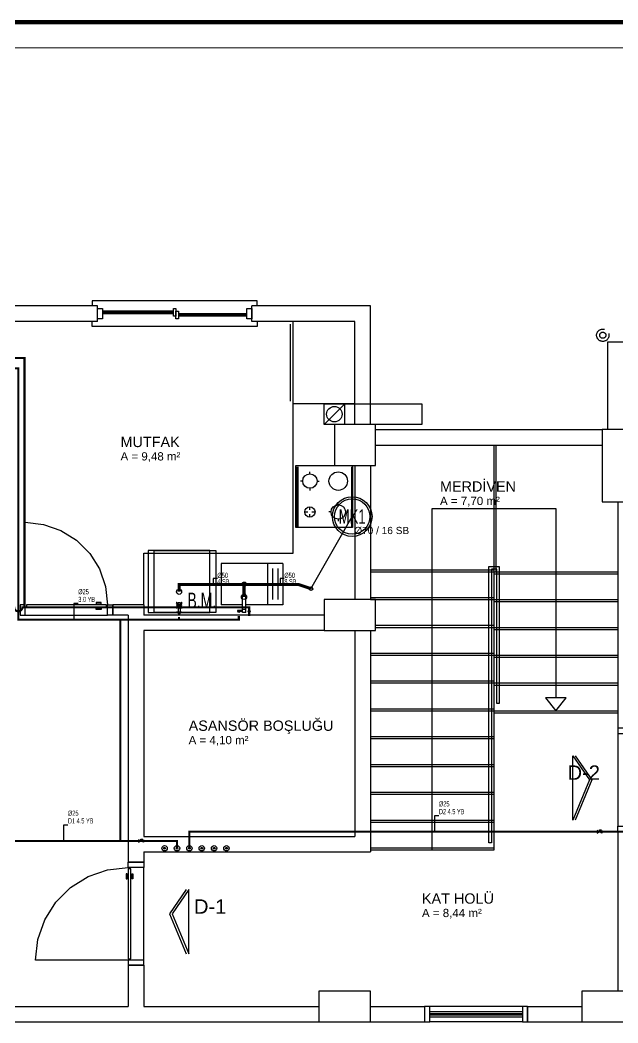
# Model space of a CAD drawing. Header units: centimetres. Extents: x -3952 to 22702, y 13298 to 16732.
# Drawn here: x 7980 to 8560, y 15588 to 16562 of the extents above; entities that cross this region are included whole.
import ezdxf
from ezdxf.enums import TextEntityAlignment as Align

# ---------------------------------------------------------------- set-up
doc = ezdxf.new("R2010")
doc.units = ezdxf.units.CM
for name, pattern in [('BASMA HATTI', [31, 25, -6]), ('DASHED', [18, 12, -6]), ('PIS', [38, 30, -8]), ('YAGMUR HATTI', [36, 30, -6])]:
    doc.linetypes.add(name, pattern=pattern)
for name, color, linetype in [('MD-YUK-BIRIMI', 7, 'Continuous'), ('MIMARI', 8, 'Continuous'), ('MIMARI-KOLON', 8, 'Continuous'), ('MIMARI-TEFRIS', 9, 'Continuous'), ('MIMARI-YAZI', 8, 'Continuous'), ('MTY-PAFTA', 7, 'Continuous'), ('MTY-PIS-SU-BORUSU', 6, 'PIS'), ('MTY-PISSU-CAP', 211, 'Continuous'), ('MTY-PISSU-KOLON', 211, 'DASHED'), ('MTY-PISSU-KOLONNO', 211, 'Continuous'), ('MTY-SICAKSU-BORU', 1, 'BASMA HATTI'), ('MTY-SOGUKSU-BORU', 5, 'Continuous'), ('MTY-TEFRIS', 15, 'Continuous'), ('MTY-TEMIZSU-CAP', 101, 'Continuous'), ('MTY-VANA', 1, 'Continuous'), ('MTY-YAGMUR-BORUSU', 3, 'YAGMUR HATTI'), ('MTY-YUK-BIRIMI', 7, 'Continuous')]:
    doc.layers.add(name, color=color, linetype=linetype)
doc.layers.add('ROTAS-PAFTA-SINIRI', color=8, linetype='Continuous', plot=False)
doc.styles.add('ANOTATIVO', font='arial.ttf')
doc.styles.add('MTY_CAP', font='wturkce.SHX', dxfattribs={"width": 0.65, "height": 20})
doc.styles.add('MTYCAPLT', font='arial.ttf', dxfattribs={"width": 0.65, "height": 1})
doc.styles.add('ROTAS', font='arial.ttf')

# ---------------------------------------------------------------- blocks, each defined once
blk = doc.blocks.new('ROTAS_PAFTA')
blk.add_lwpolyline([(0, 0), (1, 0), (1, 1), (0, 1)], close=True)
blk = doc.blocks.new('EVIYE1')
at = {"layer": 'MTY-TEFRIS', "color": 6}
blk.add_circle((0, 15), 2.5, dxfattribs=at)
at = {"layer": 'MTY-TEFRIS', "color": 3, "ltscale": 10}
blk.add_circle((-5, 1), 1, dxfattribs=at)
at = {"layer": 'MTY-TEFRIS', "color": 1, "ltscale": 10}
blk.add_circle((5, 1), 1, dxfattribs=at)
at = {"layer": 'MD-YUK-BIRIMI', "color": 6, "style": 'MTYCAPLT', "width": 0.65}
for tag, p in [('PSCP_001', (-1.25, 17)), ('PS_001', (-0.62, 14.5))]:
    blk.add_attdef(tag, p, '', height=1, dxfattribs=at)
at = {"layer": 'MD-YUK-BIRIMI', "color": 3, "style": 'MTYCAPLT', "width": 0.65}
for tag, p in [('SOCP_001', (-6.29, -0.5)), ('SO_001', (-5.66, 0.5))]:
    blk.add_attdef(tag, p, '', height=1, dxfattribs=at)
at = {"layer": 'MD-YUK-BIRIMI', "color": 1, "style": 'MTYCAPLT', "width": 0.65}
for tag, p in [('SCCP_001', (3.74, -0.5)), ('SC_001', (4.37, 0.5))]:
    blk.add_attdef(tag, p, '', height=1, dxfattribs=at)
blk = doc.blocks.new('BULASIK MAKINASI1')
at = {"layer": 'MTY-TEFRIS'}
for p, q in [((-0.95, 0), (-0.95, -1.53)), ((-0.95, -1.53), (1.15, -1.53)), ((1.15, -1.53), (1.15, 0))]:
    blk.add_line(p, q, dxfattribs=at)
at = {"layer": 'MTY-TEFRIS', "color": 15}
blk.add_lwpolyline([(-30, 0), (30, 0), (30, 60), (-30, 60)], close=True, dxfattribs=at)
at = {"layer": 'MTY-TEFRIS'}
for points in [[(-1.85, 8.16, 0.414214), (-1.41, 8.16), (-1.35, 8.23, 0.414214), (-1.35, 8.67), (-2.08, 9.4, 0.414214), (-2.52, 9.4), (-2.58, 9.34, 0.414214), (-2.58, 8.9)], [(-1.85, 5.29, -0.414214), (-1.41, 5.29), (-1.35, 5.22, -0.414214), (-1.35, 4.78), (-2.08, 4.05, -0.414214), (-2.52, 4.05), (-2.58, 4.11, -0.414214), (-2.58, 4.55)], [(1.53, 8.67, 0.414214), (1.53, 8.23), (1.59, 8.16, 0.414214), (2.03, 8.16), (2.77, 8.9, 0.414214), (2.77, 9.34), (2.7, 9.4, 0.414214), (2.26, 9.4)], [(1.53, 4.78, -0.414214), (1.53, 5.22), (1.59, 5.29, -0.414214), (2.03, 5.29), (2.77, 4.55, -0.414214), (2.77, 4.11), (2.7, 4.05, -0.414214), (2.26, 4.05)]]:
    blk.add_lwpolyline(points, format="xyb", close=True, dxfattribs=at)
blk.add_lwpolyline([(2.47, 0.42), (2.47, 0), (-2.47, 0), (-2.47, 0.42)], close=True, dxfattribs=at)
for points in [[(-1.45, 8.12), (-1.07, 7.74)], [(-1.45, 5.33), (-1.07, 5.71)], [(-1.3, 8.27), (-0.92, 7.89)], [(-1.3, 5.18), (-0.92, 5.56)], [(-0.91, 4.42), (-0.91, 0.42)], [(1.09, 4.42), (1.09, 0.42)], [(1.49, 8.27), (1.1, 7.89)], [(1.49, 5.18), (1.1, 5.56)], [(1.64, 8.12), (1.25, 7.74)], [(1.64, 5.33), (1.25, 5.71)]]:
    blk.add_lwpolyline(points, dxfattribs=at)
at = {"layer": 'MTY-TEFRIS', "color": 6}
blk.add_circle((0, 20), 2.5, dxfattribs=at)
at = {"layer": 'MTY-TEFRIS'}
for radius in [1.54, 0.581]:
    blk.add_circle((0.09, 6.72), radius, dxfattribs=at)
for start, end in [(143.13402, 216.86567), (53.13416, 126.86603), (233.13424, 306.86588), (323.13387, 36.86588)]:
    blk.add_arc((0.09, 6.72), 2.51, start, end, dxfattribs=at)
at = {"layer": 'MD-YUK-BIRIMI', "color": 6, "style": 'MTYCAPLT', "width": 0.65}
for tag, p in [('PSCP', (0, 22.5)), ('PS', (0, 20))]:
    blk.add_attdef(tag, text='', height=1, dxfattribs=at).set_placement(p, align=Align.MIDDLE_CENTER)
at = {"layer": 'MD-YUK-BIRIMI', "color": 3, "style": 'MTYCAPLT', "width": 0.65}
for tag, p in [('SO', (0, 0)), ('SOCP', (0.1, -1.53))]:
    blk.add_attdef(tag, text='', height=1, dxfattribs=at).set_placement(p, align=Align.MIDDLE_CENTER)
at = {"layer": 'MTY-TEFRIS', "color": 15, "style": 'MTYCAPLT', "width": 0.65}
blk.add_text('B.M.', height=15, dxfattribs=at).set_placement((8.09, 11.62), align=Align.MIDDLE_LEFT)
blk = doc.blocks.new('MTY-PIS SU CAP SB')
at = {"layer": 'MTY-PISSU-CAP'}
for p, q in [((0.83, 1.17), (0, 1.17)), ((0, 1.17), (0, 0))]:
    blk.add_line(p, q, dxfattribs=at)
at = {"layer": 'MTY-PISSU-CAP', "style": 'MTY_CAP', "width": 0.65}
blk.add_attdef('PSCP_001', (0.83, 1.29), '', height=1, dxfattribs=at)
at = {"layer": 'MTY-YUK-BIRIMI', "color": 211, "style": 'MTY_CAP', "width": 0.65}
blk.add_attdef('PS_001', (0.83, 0.07), '', height=1, dxfattribs=at)
blk = doc.blocks.new('MTY-PIS SU KOLON')
at = {"layer": 'MTY-PISSU-KOLON', "linetype": 'Continuous', "lineweight": -3}
blk.add_hatch(color=256, dxfattribs=at).paths.add_polyline_path([(-2.7, -0.1, 0.848135), (0, -0.1, -0.848135), (2.7, -0.1, 0.414214), (0, 2.6, 0.414214)])
blk.add_circle((0, 0), 3.5, dxfattribs=at)
blk = doc.blocks.new('MTY-KOLON NO PIS SU')
at = {"color": 6, "linetype": 'Continuous', "ltscale": 100}
blk.add_circle((0, 0), 27.5, dxfattribs=at)
at = {"color": 7, "linetype": 'Continuous', "ltscale": 100}
blk.add_circle((0, 0), 24.5, dxfattribs=at)
at = {"style": 'ANOTATIVO', "width": 0.65}
blk.add_attdef('K', text='', height=20, dxfattribs=at).set_placement((0, 0), align=Align.MIDDLE_CENTER)
blk = doc.blocks.new('MTY-KURESEL VANA')
at = {"layer": 'MTY-VANA'}
for p, q in [((0, 0), (0, 8)), ((0, 8), (8, 8))]:
    blk.add_line(p, q, dxfattribs=at)
blk.add_lwpolyline([(-10, 5), (-10, -5), (10, 5), (10, -5), (-10, 5)], dxfattribs=at)
at = {"layer": 'MTY-VANA', "style": 'MTYCAPLT', "width": 0.65}
blk.add_attdef('CAP', text='', height=10, dxfattribs=at).set_placement((-1.1, 0), align=Align.CENTER)
blk = doc.blocks.new('MTY-TEMIZ SU CAP MB')
at = {"layer": 'MTY-TEMIZSU-CAP'}
for p, q in [((0.83, 3.1), (0, 3.1)), ((0, 3.1), (0, 0))]:
    blk.add_line(p, q, dxfattribs=at)
at = {"layer": 'MTY-TEMIZSU-CAP', "style": 'MTY_CAP', "width": 0.65}
for tag, p in [('SOCP_001', (0.83, 4.92)), ('SCCP_001', (0.83, 1.92))]:
    blk.add_attdef(tag, p, '', height=1, dxfattribs=at)
at = {"layer": 'MTY-YUK-BIRIMI', "color": 101, "style": 'MTY_CAP', "width": 0.65}
for tag, p in [('SO_001', (0.83, 3.42)), ('SC_001', (0.83, 0.42))]:
    blk.add_attdef(tag, p, '', height=1, dxfattribs=at)

msp = doc.modelspace()

# ---------------------------------------------------------------- linework, layer by layer
at = {"layer": 'MIMARI'}
for p, q in [((8054.71, 16284.44), (7939.71, 16284.44)), ((8054.71, 16269.44), (8054.71, 16284.44)), ((8128.46, 16279.44), (8059.71, 16279.44)), ((8128.46, 16278.44), (8059.71, 16278.44)), ((8319.71, 16284.44), (8204.71, 16284.44)), ((8204.71, 16269.44), (8204.71, 16284.44)), ((8319.71, 16169.44), (8319.71, 16284.44)), ((8054.71, 16269.44), (7954.71, 16269.44)), ((8128.46, 16277.94), (8059.71, 16277.94)), ((8128.46, 16276.94), (8059.71, 16276.94)), ((8199.71, 16276.94), (8133.46, 16276.94)), ((8199.71, 16275.94), (8133.46, 16275.94)), ((8199.71, 16275.44), (8133.46, 16275.44)), ((8199.71, 16274.44), (8133.46, 16274.44)), ((8304.71, 16269.44), (8204.71, 16269.44)), ((8304.71, 16169.44), (8304.71, 16269.44)), ((8549.71, 16249.44), (8549.71, 16164.44)), ((8624.71, 16249.44), (8549.71, 16249.44)), ((8274.71, 16169.44), (8294.71, 16189.44)), ((8294.71, 16169.44), (8294.71, 16189.44)), ((8324.71, 16164.44), (8544.71, 16164.44)), ((8324.71, 16149.44), (8544.71, 16149.44)), ((8439.71, 16026.44), (8439.71, 16149.44)), ((8441.71, 16026.44), (8441.71, 16149.44)), ((8304.71, 16129.44), (8304.71, 15999.44)), ((8319.71, 16129.44), (8319.71, 15999.44)), ((8559.71, 16094.44), (8559.71, 15874.44)), ((7984.71, 15994.44), (7984.71, 16074.44)), ((8319.71, 16028.44), (8439.71, 16028.44)), ((8319.71, 16026.44), (8439.71, 16026.44)), ((8439.71, 15756.44), (8439.71, 16026.44)), ((8439.71, 16026.44), (8559.71, 16026.44)), ((8439.71, 16024.44), (8559.71, 16024.44)), ((8319.71, 16001.44), (8439.71, 16001.44)), ((8319.71, 15999.44), (8439.71, 15999.44)), ((8439.71, 15999.44), (8559.71, 15999.44)), ((8439.71, 15997.44), (8559.71, 15997.44)), ((8099.71, 15994.44), (8069.71, 15994.44)), ((8069.71, 15984.44), (8069.71, 15994.44)), ((8099.71, 15994.44), (8099.71, 15984.44)), ((7984.71, 15984.44), (8064.71, 15984.44)), ((8084.71, 15984.44), (8069.71, 15984.44)), ((8084.71, 15984.44), (8084.71, 15744.44)), ((8274.71, 15984.44), (8099.71, 15984.44)), ((8274.71, 15969.44), (8099.71, 15969.44)), ((8099.71, 15969.44), (8099.71, 15769.44)), ((8304.71, 15969.44), (8304.71, 15769.44)), ((8319.71, 15969.44), (8319.71, 15754.44)), ((8324.71, 15974.44), (8439.71, 15974.44)), ((8324.71, 15972.44), (8439.71, 15972.44)), ((8439.71, 15972.44), (8559.71, 15972.44)), ((8439.71, 15970.44), (8559.71, 15970.44)), ((8319.71, 15947.44), (8439.71, 15947.44)), ((8319.71, 15945.44), (8439.71, 15945.44)), ((8439.71, 15945.44), (8559.71, 15945.44)), ((8439.71, 15943.44), (8559.71, 15943.44)), ((8319.71, 15920.44), (8439.71, 15920.44)), ((8319.71, 15918.44), (8439.71, 15918.44)), ((8439.71, 15918.44), (8559.71, 15918.44)), ((8439.71, 15916.44), (8559.71, 15916.44)), ((8319.71, 15893.44), (8439.71, 15893.44)), ((8319.71, 15891.44), (8439.71, 15891.44)), ((8439.71, 15891.44), (8559.71, 15891.44)), ((8439.71, 15889.44), (8559.71, 15889.44)), ((8574.71, 15874.44), (8559.71, 15874.44)), ((8559.71, 15869.44), (8559.71, 15779.44)), ((8319.71, 15866.44), (8439.71, 15866.44)), ((8319.71, 15864.44), (8439.71, 15864.44)), ((8319.71, 15839.44), (8439.71, 15839.44)), ((8319.71, 15837.44), (8439.71, 15837.44)), ((8319.71, 15812.44), (8439.71, 15812.44)), ((8319.71, 15810.44), (8439.71, 15810.44)), ((8319.71, 15785.44), (8439.71, 15785.44)), ((8319.71, 15783.44), (8439.71, 15783.44)), ((8574.71, 15774.44), (8559.71, 15774.44)), ((8559.71, 15774.44), (8559.71, 15619.44)), ((8099.71, 15769.44), (8304.71, 15769.44)), ((8099.71, 15754.44), (8319.71, 15754.44)), ((8099.71, 15754.44), (8099.71, 15744.44)), ((8319.71, 15758.44), (8439.71, 15758.44)), ((8319.71, 15756.44), (8439.71, 15756.44)), ((8099.71, 15744.44), (8084.71, 15744.44)), ((8099.71, 15649.44), (8099.71, 15739.44)), ((8084.71, 15649.44), (7994.71, 15649.44)), ((8099.71, 15644.44), (8084.71, 15644.44)), ((8084.71, 15644.44), (8084.71, 15604.44)), ((8099.71, 15644.44), (8099.71, 15604.44)), ((7974.71, 15604.44), (8084.71, 15604.44)), ((8099.71, 15604.44), (8269.71, 15604.44)), ((8319.71, 15604.44), (8372.21, 15604.44)), ((8372.21, 15604.44), (8372.21, 15589.44)), ((8467.21, 15604.44), (8377.21, 15604.44)), ((8377.21, 15599.44), (8467.21, 15599.44)), ((8377.21, 15597.44), (8467.21, 15597.44)), ((8472.21, 15604.44), (8472.21, 15589.44)), ((8472.21, 15604.44), (8524.71, 15604.44)), ((7974.71, 15589.44), (8269.71, 15589.44)), ((8319.71, 15589.44), (8372.21, 15589.44)), ((8377.21, 15596.44), (8467.21, 15596.44)), ((8377.21, 15594.44), (8467.21, 15594.44)), ((8467.21, 15589.44), (8377.21, 15589.44)), ((8472.21, 15589.44), (8524.71, 15589.44))]:
    msp.add_line(p, q, dxfattribs=at)
for points in [[(8209.71, 16284.44), (8209.71, 16289.44), (8049.71, 16289.44), (8049.71, 16284.44)], [(8059.71, 16281.94), (8059.71, 16271.94), (8054.71, 16271.94), (8054.71, 16281.94), (8059.71, 16281.94)], [(8130.96, 16281.94), (8130.96, 16274.44), (8128.46, 16274.44), (8128.46, 16281.94), (8130.96, 16281.94)], [(8133.46, 16279.44), (8133.46, 16271.94), (8130.96, 16271.94), (8130.96, 16279.44), (8133.46, 16279.44)], [(8204.71, 16281.94), (8204.71, 16271.94), (8199.71, 16271.94), (8199.71, 16281.94), (8204.71, 16281.94)], [(8209.71, 16269.44), (8209.71, 16264.44), (8049.71, 16264.44), (8049.71, 16269.44)], [(8369.71, 16169.44), (8274.71, 16169.44), (8274.71, 16189.44), (8369.71, 16189.44), (8369.71, 16169.44)], [(8379.71, 15756.44), (8379.71, 16087.94), (8499.71, 16087.94), (8499.71, 15903.94)], [(7984.71, 16074.44), (8002.51, 16072.43), (8019.42, 16066.51), (8034.59, 16056.98), (8047.26, 16044.31), (8056.79, 16029.15), (8062.7, 16012.24), (8064.71, 15994.44)], [(8437.21, 15763.44), (8434.71, 15763.44), (8434.71, 16031.44), (8444.71, 16031.44), (8444.71, 15898.44), (8442.21, 15898.44), (8442.21, 16028.94), (8437.21, 16028.94), (8437.21, 15763.44)], [(8053.46, 15996.44), (8053.46, 15995.44), (8058.46, 15995.44), (8058.46, 15996.44), (8053.46, 15996.44)], [(7979.71, 15994.44), (7979.71, 15984.44), (7984.71, 15984.44), (7984.71, 15994.44), (7979.71, 15994.44)], [(7985.96, 15991.94), (8063.46, 15991.94), (8063.46, 15994.44), (7985.96, 15994.44), (7985.96, 15991.94)], [(8053.46, 15989.94), (8053.46, 15990.94), (8058.46, 15990.94), (8058.46, 15989.94), (8053.46, 15989.94)], [(8069.71, 15994.44), (8069.71, 15984.44), (8064.71, 15984.44), (8064.71, 15994.44), (8069.71, 15994.44)], [(8489.71, 15903.94), (8499.71, 15891.44), (8509.71, 15903.94), (8489.71, 15903.94)], [(8574.71, 15874.44), (8559.71, 15874.44), (8559.71, 15869.44), (8574.71, 15869.44), (8574.71, 15874.44)], [(8574.71, 15774.44), (8559.71, 15774.44), (8559.71, 15779.44), (8574.71, 15779.44), (8574.71, 15774.44)], [(8084.71, 15744.44), (8099.71, 15744.44), (8099.71, 15739.44), (8084.71, 15739.44), (8084.71, 15744.44)], [(7994.71, 15649.44), (7996.97, 15669.46), (8003.62, 15688.48), (8014.34, 15705.55), (8028.6, 15719.8), (8045.66, 15730.52), (8064.68, 15737.18), (8084.71, 15739.44)], [(8082.71, 15728.19), (8083.71, 15728.19), (8083.71, 15733.19), (8082.71, 15733.19), (8082.71, 15728.19)], [(8087.21, 15650.69), (8087.21, 15738.19), (8084.71, 15738.19), (8084.71, 15650.69), (8087.21, 15650.69)], [(8089.21, 15728.19), (8088.21, 15728.19), (8088.21, 15733.19), (8089.21, 15733.19), (8089.21, 15728.19)], [(8084.71, 15644.44), (8099.71, 15644.44), (8099.71, 15649.44), (8084.71, 15649.44), (8084.71, 15644.44)], [(8372.21, 15604.44), (8372.21, 15589.44), (8377.21, 15589.44), (8377.21, 15604.44), (8372.21, 15604.44)], [(8467.21, 15604.44), (8467.21, 15589.44), (8472.21, 15589.44), (8472.21, 15604.44), (8467.21, 15604.44)]]:
    msp.add_lwpolyline(points, dxfattribs=at)
msp.add_circle((8284.71, 16179.44), 7.5, dxfattribs=at)
at = {"layer": 'MIMARI-KOLON'}
for points in [[(8284.71, 16169.44), (8284.71, 16129.44), (8324.71, 16129.44), (8324.71, 16169.44), (8284.71, 16169.44)], [(8544.71, 16164.44), (8544.71, 16094.44), (8574.71, 16094.44), (8574.71, 16164.44), (8544.71, 16164.44)], [(8274.71, 15999.44), (8274.71, 15969.44), (8324.71, 15969.44), (8324.71, 15999.44), (8274.71, 15999.44)], [(8269.71, 15619.44), (8269.71, 15589.44), (8319.71, 15589.44), (8319.71, 15619.44), (8269.71, 15619.44)], [(8524.71, 15619.44), (8524.71, 15589.44), (8574.71, 15589.44), (8574.71, 15619.44), (8524.71, 15619.44)]]:
    msp.add_lwpolyline(points, dxfattribs=at)
at = {"layer": 'MIMARI-TEFRIS'}
for p, q in [((8242.21, 16191.94), (8242.21, 16266.94)), ((8304.71, 16189.44), (8244.71, 16189.44)), ((8260.96, 16121.44), (8260.96, 16123.44)), ((8253.96, 16114.44), (8251.96, 16114.44)), ((8267.96, 16114.44), (8269.96, 16114.44)), ((8260.96, 16107.44), (8260.96, 16105.44)), ((8288.46, 16091.44), (8288.46, 16093.44)), ((8255.96, 16084.44), (8258.96, 16084.44)), ((8260.96, 16086.44), (8260.96, 16089.44)), ((8262.96, 16084.44), (8265.96, 16084.44)), ((8281.46, 16084.44), (8279.46, 16084.44)), ((8295.46, 16084.44), (8297.46, 16084.44)), ((8260.96, 16079.44), (8260.96, 16082.44)), ((8288.46, 16077.44), (8288.46, 16075.44)), ((8174.71, 16034.44), (8174.71, 15994.44)), ((8234.71, 16034.44), (8174.71, 16034.44)), ((8219.71, 16034.44), (8219.71, 15994.44)), ((8224.71, 16029.44), (8224.71, 15999.44)), ((8229.71, 16029.44), (8229.71, 15999.44)), ((8234.71, 16034.44), (8234.71, 15994.44)), ((8195.71, 15986.94), (8195.71, 16004.44)), ((8198.71, 16004.44), (8195.71, 16004.44)), ((8198.71, 15986.94), (8198.71, 16004.44)), ((8195.71, 15994.44), (8174.71, 15994.44)), ((8195.71, 15988.94), (8190.71, 15988.94)), ((8190.71, 15988.94), (8190.71, 15987.94)), ((8195.71, 15987.94), (8190.71, 15987.94)), ((8198.71, 15989.94), (8195.71, 15989.94)), ((8198.71, 15986.94), (8195.71, 15986.94)), ((8234.71, 15994.44), (8198.71, 15994.44))]:
    msp.add_line(p, q, dxfattribs=at)
for points in [[(8099.71, 15994.44), (8099.71, 16044.44), (8244.71, 16044.44), (8244.71, 16269.44)], [(8302.21, 16129.44), (8302.21, 16069.44), (8247.21, 16069.44), (8247.21, 16129.44), (8302.21, 16129.44)], [(8248.21, 16070.44), (8248.21, 16128.44)], [(8249.71, 16070.44), (8249.71, 16128.44)], [(8301.21, 16128.44), (8301.21, 16070.44)], [(8169.71, 16046.94), (8169.71, 15986.94), (8109.71, 15986.94), (8109.71, 16046.94), (8169.71, 16046.94)], [(8515.96, 15785.37), (8515.96, 15847.87), (8532.21, 15824.44), (8515.96, 15785.37)], [(8518.46, 15847.87), (8534.71, 15824.44), (8518.46, 15785.37)], [(8140.96, 15717.87), (8124.71, 15694.44), (8140.96, 15655.37)], [(8143.46, 15655.37), (8143.46, 15717.87), (8127.21, 15694.44), (8143.46, 15655.37)]]:
    msp.add_lwpolyline(points, dxfattribs=at)
for centre, radius in [((8288.46, 16114.44), 9), ((8260.96, 16114.44), 7), ((8260.96, 16084.44), 5), ((8288.46, 16084.44), 7), ((8197.21, 16014.44), 2)]:
    msp.add_circle(centre, radius, dxfattribs=at)
at = {"layer": 'MTY-PAFTA'}
for points, const_width in [([(6800, 15030), (10200, 15030), (10200, 16560), (6800, 16560)], 4), ([(6825, 15055), (10175, 15055), (10175, 16535), (6825, 16535)], 1)]:
    msp.add_lwpolyline(points, close=True, dxfattribs=dict(at, const_width=const_width))
at = {"layer": 'MTY-PIS-SU-BORUSU', "const_width": 3}
for points in [[(8134, 16007), (8134, 16014), (8250, 16014), (8262, 16010)], [(8197, 16002), (8197, 16014)]]:
    msp.add_lwpolyline(points, dxfattribs=at)
at = {"layer": 'MTY-PISSU-KOLONNO'}
msp.add_line((8262, 16010), (8302, 16080), dxfattribs=at)
at = {"layer": 'MTY-SICAKSU-BORU', "const_width": 2}
for points in [[(7943.52, 16233.89), (7984, 16233.89), (7984, 15992), (8202, 15992), (8202, 15983.48)], [(7984, 15992), (7982, 15992), (7981.86, 15990.96), (7981.46, 15990), (7980.83, 15989.17), (7980, 15988.54), (7979.04, 15988.14), (7978, 15988), (7976.96, 15988.14), (7976, 15988.54), (7975.17, 15989.17), (7974.54, 15990), (7974.14, 15990.96), (7974, 15992), (7968, 15992), (7968, 15809), (7955.52, 15809)]]:
    msp.add_lwpolyline(points, dxfattribs=at)
at = {"layer": 'MTY-SOGUKSU-BORU', "const_width": 2}
for points in [[(8077, 15980), (7978, 15980), (7978, 16223.89), (7943.52, 16223.89)], [(8077, 15765), (8077, 15980), (8192, 15980), (8192, 15983.48)], [(8134, 15980), (8134, 15982.48)], [(8144, 15758), (8144, 15774), (8582, 15774)], [(8132, 15758), (8132, 15765), (8082, 15765), (7958, 15765)]]:
    msp.add_lwpolyline(points, dxfattribs=at)
at = {"layer": 'MTY-SOGUKSU-BORU'}
for centre, radius in [((8120, 15758), 2.6), ((8120, 15758), 0.91), ((8132, 15758), 2.6), ((8132, 15758), 0.91), ((8144, 15758), 2.6), ((8144, 15758), 0.91), ((8156, 15758), 2.6), ((8156, 15758), 0.91), ((8168, 15758), 2.6), ((8168, 15758), 0.91), ((8180, 15758), 2.6), ((8180, 15758), 0.91)]:
    msp.add_circle(centre, radius, dxfattribs=at)
at = {"layer": 'MTY-YAGMUR-BORUSU'}
for radius in [6, 3]:
    msp.add_circle((8545.18, 16256.03), radius, dxfattribs=at)

# ---------------------------------------------------------------- block references
at = {"layer": 'MTY-PISSU-KOLONNO'}
ref = msp.add_blockref('MTY-KOLON NO PIS SU', (8302, 16080), dxfattribs=dict(at, xscale=0.7, yscale=0.7))
ref.add_attrib('K', 'MK1', dxfattribs={"height": 14, "style": 'ANOTATIVO', "width": 0.65}).set_placement((8302, 16080), align=Align.MIDDLE_CENTER)
at = {"layer": 'MTY-TEFRIS'}
for name, p in [('BULASIK MAKINASI1', (8134, 15987)), ('EVIYE1', (8197, 15987))]:
    msp.add_blockref(name, p, dxfattribs=at)
at = {"layer": 'MTY-TEFRIS', "xscale": 5, "yscale": 5}
for p, values in [((8167, 16014), {'PSCP_001': 'Ø50', 'PS_001': '4 SB'}), ((8232, 16014), {'PSCP_001': 'Ø50', 'PS_001': '8 SB'})]:
    msp.add_blockref('MTY-PIS SU CAP SB', p, dxfattribs=at).add_auto_attribs(values)
at = {"layer": 'MTY-TEFRIS'}
ref = msp.add_blockref('MTY-TEMIZ SU CAP MB', (8032, 15980), dxfattribs=dict(at, xscale=5, yscale=5))
ref.add_attrib('SO_001', '3.0 YB', (8036.17, 15997.08), dxfattribs={"layer": 'MTY-YUK-BIRIMI', "color": 101, "height": 5, "style": 'MTY_CAP', "width": 0.65})
ref.add_attrib('SOCP_001', 'Ø25', (8036.17, 16004.58), dxfattribs={"layer": 'MTY-TEMIZSU-CAP', "height": 5, "style": 'MTY_CAP', "width": 0.65})
at = {"layer": 'MTY-TEFRIS', "xscale": 0.5, "yscale": 0.5}
msp.add_blockref('MTY-PIS SU KOLON', (8262, 16010), dxfattribs=at)
at = {"layer": 'MTY-TEFRIS'}
ref = msp.add_blockref('MTY-TEMIZ SU CAP MB', (8382, 15774), dxfattribs=dict(at, xscale=5, yscale=5))
ref.add_attrib('SO_001', 'D2 4.5 YB', (8386.17, 15791.08), dxfattribs={"layer": 'MTY-YUK-BIRIMI', "color": 101, "height": 5, "style": 'MTY_CAP', "width": 0.65})
ref.add_attrib('SOCP_001', 'Ø25', (8386.17, 15798.58), dxfattribs={"layer": 'MTY-TEMIZSU-CAP', "height": 5, "style": 'MTY_CAP', "width": 0.65})
ref = msp.add_blockref('MTY-TEMIZ SU CAP MB', (8022, 15765), dxfattribs=dict(at, xscale=5, yscale=5))
ref.add_attrib('SO_001', 'D1 4.5 YB', (8026.17, 15782.08), dxfattribs={"layer": 'MTY-YUK-BIRIMI', "color": 101, "height": 5, "style": 'MTY_CAP', "width": 0.65})
ref.add_attrib('SOCP_001', 'Ø25', (8026.17, 15789.58), dxfattribs={"layer": 'MTY-TEMIZSU-CAP', "height": 5, "style": 'MTY_CAP', "width": 0.65})
at = {"layer": 'MTY-VANA', "xscale": 0.24, "yscale": 0.24}
for p in [(8542, 15774), (8097, 15765)]:
    msp.add_blockref('MTY-KURESEL VANA', p, dxfattribs=at)
at = {"layer": 'ROTAS-PAFTA-SINIRI', "xscale": 3400, "yscale": 1530}
msp.add_blockref('ROTAS_PAFTA', (6800, 15030), dxfattribs=at)

# ---------------------------------------------------------------- texts
at = {"layer": 'MIMARI-YAZI', "style": 'ROTAS'}
for s, height, p in [('MUTFAK', 10, (8077.21, 16147.46)), ('A = 9,48 m²', 8, (8077.21, 16134.46)), ('MERDİVEN', 10, (8387.21, 16104.2)), ('A = 7,70 m²', 8, (8387.21, 16091.2)), ('ASANSÖR BOŞLUĞU', 10, (8143.31, 15872.01)), ('A = 4,10 m²', 8, (8143.31, 15859.01)), ('D-2', 14, (8510.96, 15824.44)), ('KAT HOLÜ', 10, (8369.71, 15704.2)), ('D-1', 14, (8148.46, 15694.44)), ('A = 8,44 m²', 8, (8369.71, 15691.2))]:
    msp.add_text(s, height=height, dxfattribs=at).set_placement(p)
at = {"layer": 'MTY-PISSU-CAP', "style": 'ROTAS'}
msp.add_text('Ø70 / 16 SB', height=7, dxfattribs=at).set_placement((8304, 16063))

doc.saveas('drawing.dxf')
